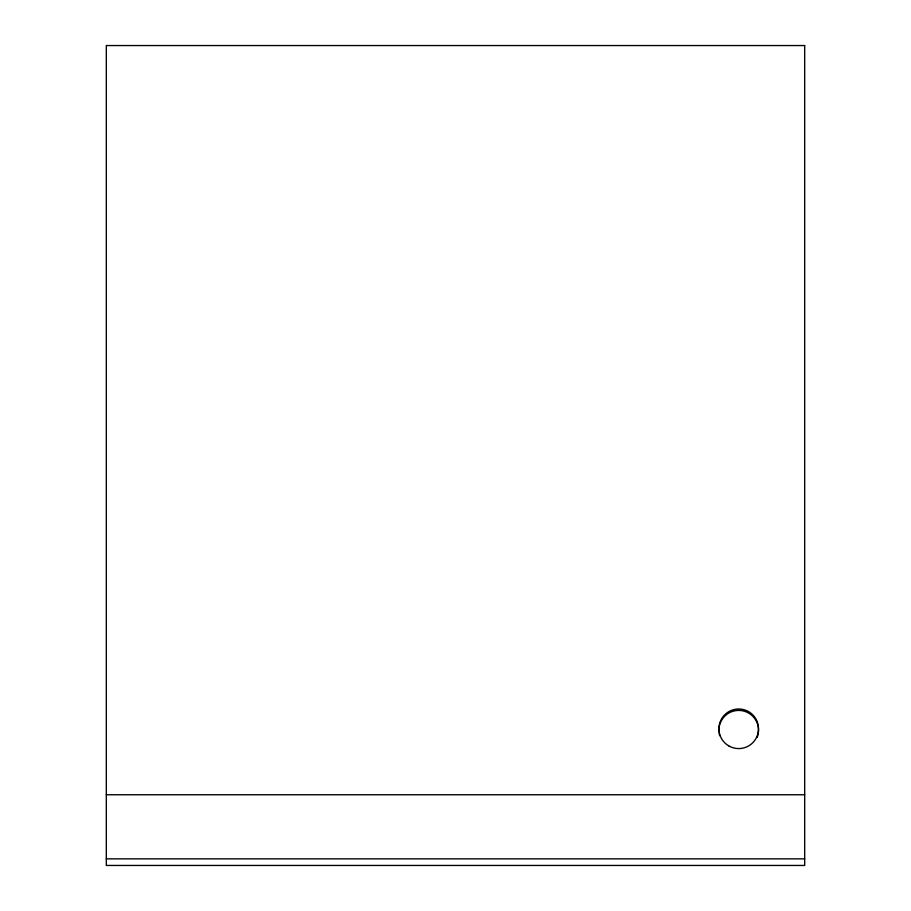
<?xml version="1.0" encoding="UTF-8"?>
<svg xmlns="http://www.w3.org/2000/svg" width="911" height="911" viewBox="0 0 911 911"><rect width="100%" height="100%" fill="white"/><g stroke="black" fill="none" stroke-linecap="round" stroke-linejoin="round"><path stroke-width="1.37" d="M106.314 794.756L804.686 794.756M106.314 858.857L804.686 858.857M718.995 731.84A19.791 19.791 0 0 1 741.6 710.614A19.791 19.791 0 0 1 757.132 737.454M719.69 735.667A19.791 19.791 0 0 1 719.143 733.127M804.686 45.55L106.314 45.55L106.314 865.45L804.686 865.45L804.686 45.55M728.823 745.927A19.791 19.791 0 0 0 758.51 728.777A19.791 19.791 0 0 0 728.823 711.639A19.791 19.791 0 0 0 728.823 745.927"/></g></svg>
